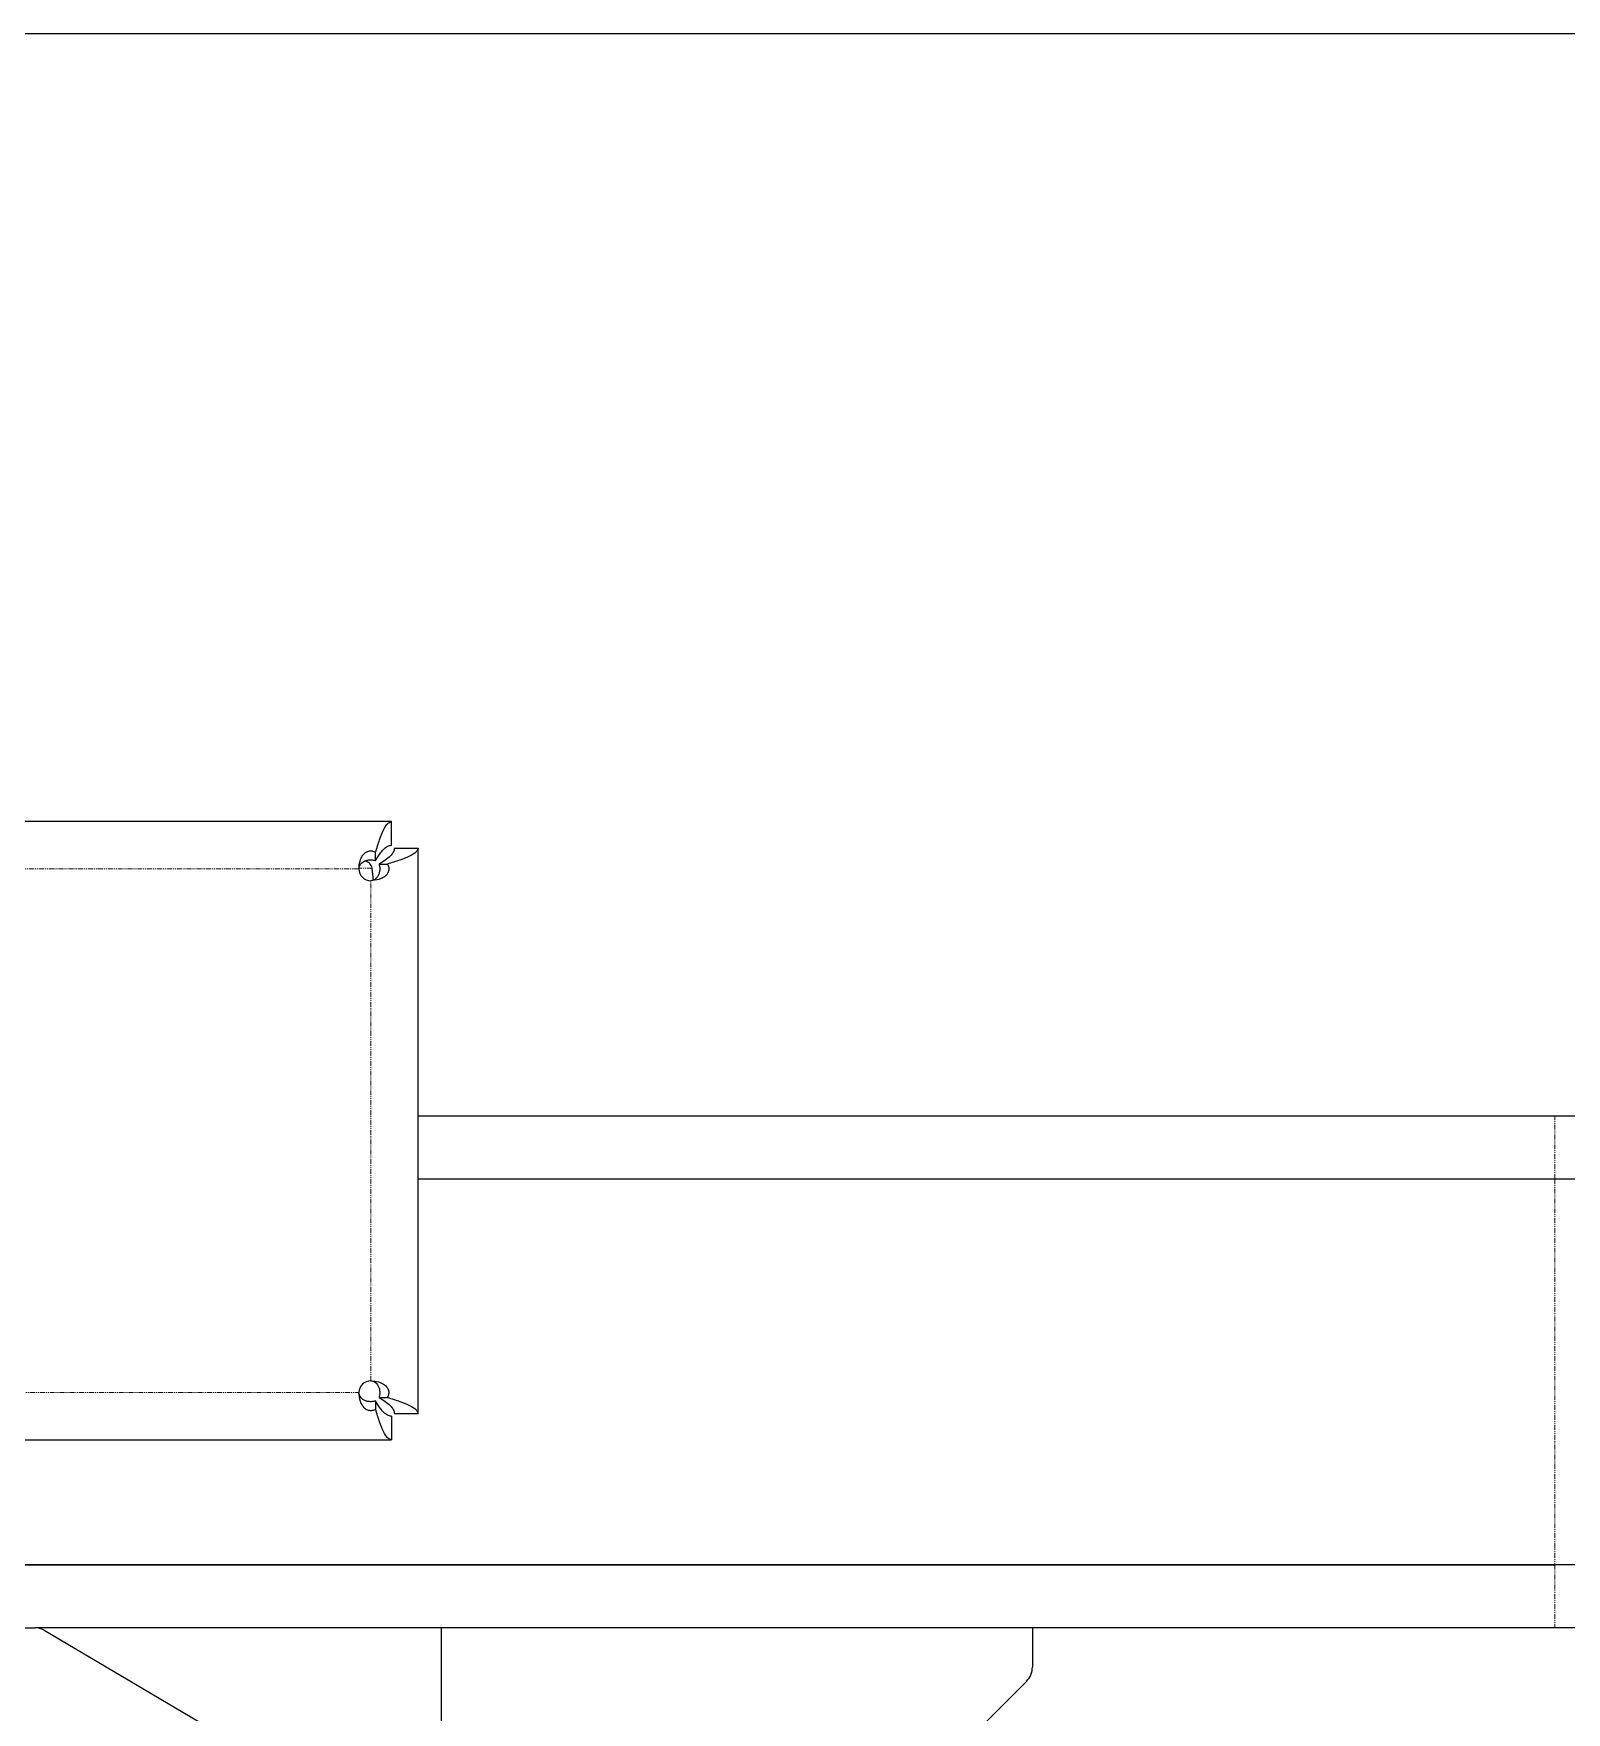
# Model space of a CAD drawing. Header units: millimetres. Extents: x -18594 to 273470, y -238787 to 48452.
# Drawn here: x 34662.5 to 35051.7, y -233738.3 to -233312 of the extents above; entities that cross this region are included whole.
import ezdxf

# ---------------------------------------------------------------- set-up
doc = ezdxf.new("R2010")
doc.units = ezdxf.units.MM
doc.linetypes.add('Xref AGV layout$0$PHANTOM', pattern=[2.5, 1.25, -0.25, 0.25, -0.25, 0.25, -0.25])
doc.layers.add('AM_BOR', color=4, linetype='Continuous', lineweight=25)

# ---------------------------------------------------------------- blocks, each defined once
blk = doc.blocks.new('Xref AGV layout$0$A$C343F789C')
at = {"color": 7, "linetype": 'Continuous', "lineweight": 25}
for p, q in [((2823.63, 488.42), (2963.38, 628.17)), ((3073.11, 475.51), (2954.59, 545.45)), ((2972.17, 535.08), (2972.17, 474.88)), ((2822.17, 474.88), (2822.17, 484.88)), ((2683.64, 474.88), (2689.55, 474.88)), ((2689.55, 474.88), (3075.38, 474.88)), ((3091.43, 474.88), (3075.38, 474.88)), ((2683.64, 458.88), (2689.55, 458.88)), ((2689.55, 458.88), (3092.17, 458.88)), ((3094.17, 458.88), (2689.55, 458.88)), ((3087.46, 427.18), (2984.88, 427.18)), ((2984.88, 421.18), (2984.88, 427.18)), ((2978.17, 420.48), (2978.17, 276.89)), ((2984.17, 420.48), (2978.17, 420.48)), ((2988.96, 417.29), (2988.96, 419.4)), ((2988.06, 416.39), (2985.95, 416.39)), ((2689.55, 360.88), (2683.64, 360.88)), ((2978.17, 360.88), (2689.55, 360.88)), ((2689.55, 344.88), (2683.64, 344.88)), ((2978.17, 344.88), (2689.55, 344.88)), ((2989.51, 285.01), (2989.83, 282.04)), ((2988.06, 280.97), (2985.95, 280.97)), ((2988.96, 280.08), (2988.96, 277.97)), ((2984.17, 276.89), (2978.17, 276.89)), ((2984.88, 276.18), (2984.88, 270.18)), ((2984.88, 270.18), (3087.46, 270.18))]:
    blk.add_line(p, q, dxfattribs=at)
at = {"color": 8, "linetype": 'Xref AGV layout$0$PHANTOM', "lineweight": 18}
for p, q in [((2689.55, 458.88), (2689.55, 474.88)), ((2689.55, 360.88), (2689.55, 458.88)), ((3079.17, 415.18), (2993.17, 415.18)), ((2990.17, 412.18), (2990.17, 285.18)), ((2689.55, 360.88), (2689.55, 344.88)), ((2989.83, 282.04), (2993.06, 282.04)), ((2993.17, 282.18), (3079.17, 282.18))]:
    blk.add_line(p, q, dxfattribs=at)
at = {"color": 7, "linetype": 'Continuous', "lineweight": 25}
for centre, radius, start, end in [((2827.17, 484.88), 5, 135, 180), ((3075.39, 479.36), 4.48, 239.31, 269.902), ((2990.17, 415.18), 3, 270, 0), ((2991.82, 282.25), 2, 186.0032, 269.597), ((2990.17, 282.18), 3, 0, 90)]:
    blk.add_arc(centre, radius, start, end, dxfattribs=at)
for points, knots in [([(2984.88, 427.18), (2985.22, 427.08), (2985.9, 426.86), (2986.92, 425.18), (2987.94, 422.69), (2988.62, 420.5), (2988.96, 419.4)], [0, 0, 0, 0, 0.2499976, 0.5000029, 0.7499989, 1, 1, 1, 1]), ([(2985.95, 416.39), (2984.86, 416.73), (2982.66, 417.41), (2980.17, 418.43), (2978.49, 419.45), (2978.27, 420.14), (2978.17, 420.48)], [0, 0, 0, 0, 0.25, 0.499998, 0.750002, 1, 1, 1, 1]), ([(2988.06, 416.39), (2987.51, 416.73), (2986.41, 417.41), (2985.17, 418.43), (2984.33, 419.45), (2984.22, 420.14), (2984.17, 420.48)], [0, 0, 0, 0, 0.250002, 0.500005, 0.750001, 1, 1, 1, 1]), ([(2984.88, 421.18), (2985.22, 421.13), (2985.9, 421.02), (2986.92, 420.18), (2987.94, 418.94), (2988.62, 417.84), (2988.96, 417.29)], [0, 0, 0, 0, 0.249998, 0.499998, 0.749997, 1, 1, 1, 1]), ([(2988.96, 419.4), (2989.23, 419.54), (2989.64, 419.75), (2990.27, 419.78), (2990.87, 419.69), (2991.56, 419.33), (2992.35, 418.51), (2992.97, 417.09), (2993.1, 415.87), (2993.17, 415.18)], [0, 0, 0, 0, 0.1246509, 0.1880242, 0.2510893, 0.3693716, 0.50189, 0.7215959, 1, 1, 1, 1]), ([(2990.17, 412.18), (2989.5, 412.24), (2988.27, 412.33), (2986.86, 412.99), (2986.02, 413.79), (2985.67, 414.49), (2985.56, 415.08), (2985.62, 415.7), (2985.82, 416.11), (2985.95, 416.39)], [0, 0, 0, 0, 0.269613, 0.498179, 0.631102, 0.749463, 0.813629, 0.874153, 1, 1, 1, 1]), ([(2990.17, 412.18), (2989.99, 412.2), (2989.65, 412.24), (2989.17, 412.45), (2988.76, 412.76), (2988.38, 413.23), (2988.07, 413.85), (2987.88, 414.66), (2987.85, 415.53), (2987.99, 416.11), (2988.06, 416.39)], [0, 0, 0, 0, 0.09716, 0.190041, 0.283883, 0.383787, 0.523747, 0.671038, 0.838832, 1, 1, 1, 1]), ([(2988.96, 417.29), (2989.24, 417.36), (2989.82, 417.5), (2990.69, 417.47), (2991.5, 417.28), (2992.11, 416.98), (2992.56, 416.6), (2992.86, 416.2), (2993.07, 415.72), (2993.14, 415.37), (2993.17, 415.18)], [0, 0, 0, 0, 0.1592915, 0.329908, 0.4773824, 0.6171186, 0.7105194, 0.8025093, 0.8976321, 1, 1, 1, 1]), ([(2985.95, 280.97), (2985.81, 281.25), (2985.6, 281.66), (2985.57, 282.29), (2985.66, 282.88), (2986.02, 283.58), (2986.84, 284.36), (2988.26, 284.99), (2989.48, 285.11), (2990.17, 285.18)], [0, 0, 0, 0, 0.124649, 0.188024, 0.251087, 0.36937, 0.501889, 0.721595, 1, 1, 1, 1]), ([(2988.06, 280.97), (2987.99, 281.25), (2987.85, 281.83), (2987.88, 282.71), (2988.07, 283.51), (2988.37, 284.13), (2988.75, 284.58), (2989.15, 284.88), (2989.63, 285.09), (2989.99, 285.15), (2990.17, 285.18)], [0, 0, 0, 0, 0.159289, 0.329907, 0.477382, 0.617119, 0.710522, 0.802513, 0.897633, 1, 1, 1, 1]), ([(2993.17, 282.18), (2993.11, 281.52), (2993.02, 280.29), (2992.36, 278.88), (2991.56, 278.03), (2990.86, 277.68), (2990.27, 277.58), (2989.65, 277.63), (2989.24, 277.83), (2988.96, 277.97)], [0, 0, 0, 0, 0.2696156, 0.4981862, 0.6311057, 0.7494647, 0.813633, 0.874158, 1, 1, 1, 1]), ([(2993.17, 282.18), (2993.15, 282.01), (2993.11, 281.66), (2992.9, 281.19), (2992.59, 280.78), (2992.13, 280.4), (2991.5, 280.08), (2990.7, 279.89), (2989.82, 279.87), (2989.24, 280.01), (2988.96, 280.08)], [0, 0, 0, 0, 0.097172, 0.190041, 0.283888, 0.383797, 0.523754, 0.671038, 0.838837, 1, 1, 1, 1]), ([(2978.17, 276.89), (2978.27, 277.23), (2978.49, 277.91), (2980.17, 278.93), (2982.66, 279.95), (2984.86, 280.63), (2985.95, 280.97)], [0, 0, 0, 0, 0.2499971, 0.5000023, 0.7499995, 1, 1, 1, 1]), ([(2984.17, 276.89), (2984.22, 277.23), (2984.33, 277.91), (2985.17, 278.93), (2986.41, 279.95), (2987.51, 280.63), (2988.06, 280.97)], [0, 0, 0, 0, 0.2499959, 0.4999952, 0.7499984, 1, 1, 1, 1]), ([(2988.96, 280.08), (2988.62, 279.53), (2987.94, 278.43), (2986.92, 277.18), (2985.9, 276.34), (2985.22, 276.24), (2984.88, 276.18)], [0, 0, 0, 0, 0.249999, 0.499999, 0.750001, 1, 1, 1, 1]), ([(2988.96, 277.97), (2988.62, 276.87), (2987.94, 274.67), (2986.92, 272.18), (2985.9, 270.5), (2985.22, 270.29), (2984.88, 270.18)], [0, 0, 0, 0, 0.249998, 0.499998, 0.750002, 1, 1, 1, 1])]:
    blk.add_open_spline(points, degree=3, knots=knots, dxfattribs=at)
blk = doc.blocks.new('Xref AGV layout$0$Double AGV')
blk.add_lwpolyline([(31012.9, -233311.98), (37805.7, -233311.98), (37805.7, -235469.58), (31012.9, -235469.58)], close=True)
at = {"rotation": 180}
blk.add_blockref('Xref AGV layout$0$A$C343F789C', (37738.25, -233241.91), dxfattribs=at)
blk = doc.blocks.new('Xref AGV layout')
blk.add_blockref('Xref AGV layout$0$Double AGV', (0, 0))

msp = doc.modelspace()

# ---------------------------------------------------------------- block references
at = {"layer": 'AM_BOR'}
msp.add_blockref('Xref AGV layout', (0, 0), dxfattribs=at)

doc.saveas('drawing.dxf')
